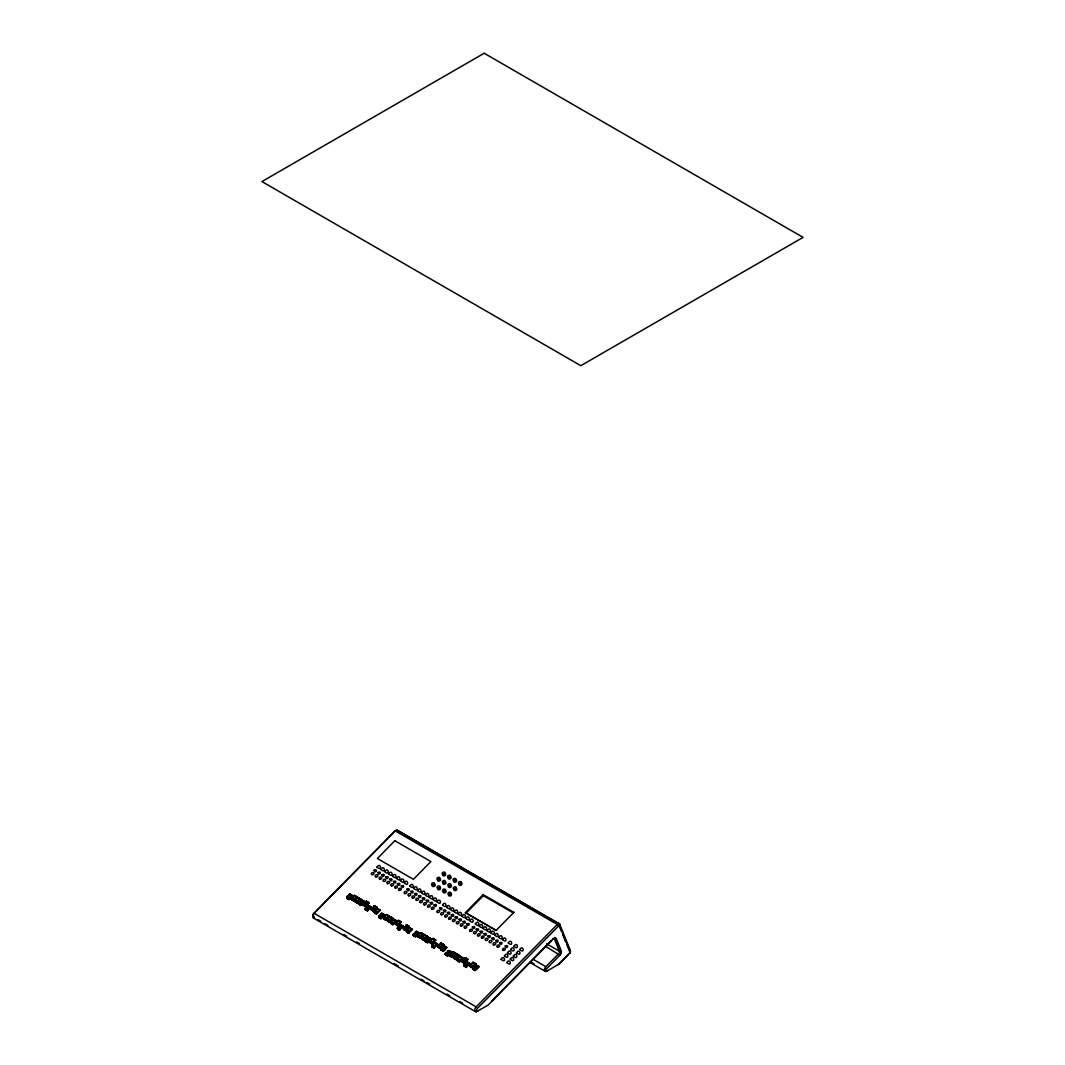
<?xml version="1.0" encoding="UTF-8"?>
<svg xmlns="http://www.w3.org/2000/svg" width="1065" height="1065" viewBox="0 0 1065 1065"><rect width="100%" height="100%" fill="white"/><g stroke="black" fill="none" stroke-linecap="round" stroke-linejoin="round"><path stroke-width="1.5" d="M355.191 895.931L353.766 895.798A2.37 1.371 -60 0 1 352.036 897.569L351.45 899.725L353.327 897.835M353.527 900.923L354.099 898.754A2.37 1.371 -60 0 0 355.843 896.996L357.254 897.129L353.527 900.923L351.383 899.499M358.878 898.088L357.467 897.955A2.37 1.371 -60 0 1 355.723 899.725L355.151 901.882L357.214 903.08L360.942 899.286L359.531 899.153A2.37 1.371 -60 0 1 357.787 900.923L357.214 903.08M367.119 901.736L365.708 901.602A2.37 1.371 -60 0 1 363.964 903.373L363.391 905.53L366.187 902.681M365.455 906.714L366.027 904.558A2.37 1.371 -60 0 0 367.771 902.8L369.182 902.934L365.455 906.714L363.325 905.303M368.21 906.887L365.415 909.723L365.987 907.566A2.37 1.371 -60 0 0 367.731 905.796L369.142 905.929M367.478 910.921L368.051 908.764A2.37 1.371 -60 0 0 369.795 906.994L371.206 907.127L367.478 910.921L365.375 909.616M385.65 920.133L386.222 917.963A2.37 1.371 -60 0 0 387.966 916.206L389.377 916.339L385.65 920.133L383.546 918.829L384.159 916.779A2.37 1.371 -60 0 0 385.903 915.008L387.314 915.141M389.337 922.29L389.923 920.133A2.37 1.371 -60 0 0 391.654 918.363L393.078 918.496L389.337 922.29L387.234 920.985L387.846 918.935A2.37 1.371 -60 0 0 389.59 917.165L391.001 917.298M395.408 924.127L396.087 922.583A2.37 1.371 -60 0 0 397.831 920.812L398.709 920.373L401.319 922.144L397.578 925.938L395.421 924.393M397.498 928.826L398.11 926.776A2.37 1.371 -60 0 0 399.854 925.006C404.447 923.302 393.504 929.945 399.601 930.131L403.342 926.337L401.918 926.204A2.37 1.371 -60 0 1 400.174 927.974L399.601 930.131M397.471 925.458L398.164 923.768A2.37 1.371 -60 0 0 399.894 922.01L401.319 922.144M419.916 935.11L418.052 937.014L418.625 934.857A2.37 1.371 -60 0 0 420.369 933.086L421.78 933.22M420.116 938.198L420.688 936.042A2.37 1.371 -60 0 0 422.432 934.271L423.843 934.418L420.116 938.198L418.012 936.907M421.753 939.17L422.326 937.014A2.37 1.371 -60 0 0 424.056 935.243L425.481 935.376M423.697 939.61C423.617 942.592 429.927 934.191 426.133 936.441A2.37 1.371 -60 0 1 424.389 938.198L423.71 939.463L421.647 938.278L423.737 939.317M432.057 944.003L432.63 941.846A2.37 1.371 -60 0 0 434.374 940.076L435.785 940.209L432.057 944.003L429.994 942.818L430.566 940.648A2.37 1.371 -60 0 0 432.297 938.891L433.721 939.024M435.745 943.217L434.32 943.084A2.37 1.371 -60 0 1 432.59 944.855L432.004 947.011L434.081 948.209L437.808 944.415L436.384 944.282A2.37 1.371 -60 0 1 434.653 946.039L434.081 948.209M433.961 947.597L431.897 946.266M452.239 957.408L452.825 955.252A2.37 1.371 -60 0 0 454.555 953.495L455.98 953.628L452.239 957.408L450.176 956.224L450.748 954.067A2.37 1.371 -60 0 0 452.492 952.296L453.916 952.43M453.797 958.154L455.9 959.459L456.512 957.408A2.37 1.371 -60 0 0 458.256 955.651L459.667 955.784L455.94 959.578L453.876 958.38L454.449 956.224A2.37 1.371 -60 0 0 456.193 954.453L457.604 954.586M461.997 961.415L462.689 959.871A2.37 1.371 -60 0 0 464.433 958.101L465.844 958.234L462.117 962.028L464.18 963.213L467.908 959.432L466.497 959.285A2.37 1.371 -60 0 1 464.753 961.056L464.087 962.866M466.204 967.419L466.776 965.249A2.37 1.371 -60 0 0 468.52 963.492L469.931 963.625L466.204 967.419L464.1 966.115L464.713 964.065A2.37 1.371 -60 0 0 466.443 962.294L467.868 962.427M350.505 894.547L349.027 894.48A2.37 1.371 -60 0 1 347.283 896.251L346.777 898.341L348.841 899.539L352.568 895.745L351.091 895.678A2.37 1.371 -60 0 1 349.347 897.436L348.841 899.539M358.665 904.292L359.171 902.188A2.37 1.371 -60 0 0 360.915 900.431L362.393 900.497M360.609 904.611C360.356 907.979 366.893 899.273 362.979 901.616A2.37 1.371 -60 0 1 361.235 903.386L360.609 904.611L358.532 903.413M371.459 910.082L375.2 906.288L373.709 906.222A2.37 1.371 -60 0 1 371.978 907.992L371.459 910.082L373.535 911.281L377.263 907.486L375.785 907.42A2.37 1.371 -60 0 1 374.041 909.177L373.535 911.281M374.467 912.891L374.973 910.788A2.37 1.371 -60 0 0 376.717 909.031L378.195 909.097M376.531 914.076L377.037 911.986A2.37 1.371 -60 0 0 378.781 910.216L380.258 910.295L376.531 914.076L374.414 912.758M378.767 916.832L379.406 915.461A2.37 1.371 -60 0 0 381.15 913.69L382.628 913.757L378.9 917.551L380.964 918.749L384.691 914.955L383.214 914.888A2.37 1.371 -60 0 1 381.47 916.659L380.844 918.283M392.852 924.686L393.371 922.596A2.37 1.371 -60 0 0 395.102 920.826L396.593 920.892L392.852 924.686L390.788 923.501L391.294 921.398A2.37 1.371 -60 0 0 393.038 919.641L394.476 919.601M403.449 928.573L404.101 927.202A2.37 1.371 -60 0 0 405.845 925.432C409.319 923.275 404.394 930.451 403.489 928.96C404.287 933.486 412.168 924.779 407.908 926.63A2.37 1.371 -60 0 1 406.164 928.387L405.525 929.891M408.654 933.286L409.173 931.196A2.37 1.371 -60 0 0 410.904 929.425L412.381 929.505L408.654 933.286L406.59 932.101L407.096 929.998A2.37 1.371 -60 0 0 408.84 928.241L410.318 928.307M413.366 935.629L413.886 933.539A2.37 1.371 -60 0 0 415.616 931.769L417.094 931.835L414.298 934.684M428.063 938.731L425.255 941.567L425.774 939.476A2.37 1.371 -60 0 0 427.504 937.706L428.995 937.772M427.198 941.899C426.985 945.281 433.442 936.534 429.581 938.904A2.37 1.371 -60 0 1 427.837 940.675L427.198 941.899L425.148 940.555M438.061 947.371L438.567 945.267A2.37 1.371 -60 0 0 440.311 943.51L441.789 943.577M440.005 947.69C439.765 951.058 446.222 942.312 442.374 944.695A2.37 1.371 -60 0 1 440.644 946.466L440.005 947.69L437.955 946.346M443.865 947.331L441.056 950.166L441.576 948.076A2.37 1.371 -60 0 0 443.306 946.306L444.797 946.386M443 950.499C442.774 953.881 449.19 945.094 445.383 947.504A2.37 1.371 -60 0 1 443.639 949.274L443 950.499L440.95 949.155M445.356 954.107L446.009 952.749A2.37 1.371 -60 0 0 447.739 950.978C451.8 948.982 452.771 955.065 447.566 956.037L445.356 954.253L447.566 956.037M447.433 955.571L448.072 953.934A2.37 1.371 -60 0 0 449.816 952.177L450.908 951.764M457.391 960.776L457.897 958.686A2.37 1.371 -60 0 0 459.641 956.916L461.118 956.996M459.454 961.975L459.96 959.885A2.37 1.371 -60 0 0 461.704 958.114L463.182 958.181L459.454 961.975L457.338 960.643M473.912 962.787L472.434 962.72A2.37 1.371 -60 0 1 470.703 964.491L470.184 966.581L472.248 967.766L475.988 963.985L474.497 963.905A2.37 1.371 -60 0 1 472.767 965.675L472.248 967.766M473.046 968.657L473.699 967.286A2.37 1.371 -60 0 0 475.443 965.529C479.077 963.199 473.446 971.347 473.046 968.791C474.364 973.889 481.633 964.637 477.506 966.714A2.37 1.371 -60 0 1 475.762 968.484L475.123 969.989M357.108 902.321L355.071 900.844M348.708 898.66L346.657 897.329M405.525 929.612L403.475 928.281M472.128 966.9L470.104 965.409M313.017 915.181L314.481 918.136A3.248 1.877 -60 0 1 312.764 916.779A3.248 1.877 -60 0 1 314.135 913.331L395.687 830.487A2.037 1.171 -60 0 1 397.538 830.38L559.564 923.927L570.361 950.499A2.037 1.171 -60 0 1 569.522 953.122L570.427 952.03L559.325 925.245L477.253 1008.568A1.877 1.078 -60 0 0 476.734 1010.392A1.877 1.078 -60 0 0 477.706 1011.018L478.052 1010.871M408.547 932.274L406.537 930.783L408.654 931.822M475.15 969.563L473.1 968.218M415.39 935.509C414.365 939.769 421.793 930.624 417.68 932.967A2.37 1.371 -60 0 1 415.949 934.724L415.39 935.509L413.327 934.311M559.564 923.927A2.037 1.171 -60 0 0 557.714 924.034L476.162 1006.878A3.248 1.877 -60 0 0 474.79 1010.326A3.248 1.877 -60 0 0 476.508 1011.683L476.827 1010.672M440.125 947.091L438.114 945.747M399.628 928.627L397.618 927.282M452.279 955.917L450.255 954.559M496.13 930.411L465.392 912.652L483.151 894.613L513.902 912.359L496.13 930.411L465.392 912.652M547.783 970.614L547.463 970.748A1.824 1.052 -60 0 1 546.531 970.122A1.824 1.052 -60 0 1 547.024 968.365L560.15 954.932A3.435 1.984 -60 0 0 561.361 951.125L556.236 938.478A3.435 1.984 -60 0 0 553.534 938.638L488.156 1005.041L476.508 1011.683M395.847 831.166L395.035 830.807L313.296 913.903A1.877 1.078 -60 0 0 312.777 915.727A1.877 1.078 -60 0 0 313.762 916.353M466.403 912.851L483.324 895.652L483.151 894.613M447.367 952.949L448.844 950.579M492.03 1000.754L551.444 940.382M570.108 952.856L559.032 964.118L546.758 971.2A3.195 1.837 -60 0 1 544.614 970.335A3.195 1.837 -60 0 1 545.919 966.701L558.566 953.854A2.063 1.198 -60 0 0 559.405 951.191L554.492 939.09A2.063 1.198 -60 0 0 552.615 939.21L553.268 938.891M558.246 964.57L568.39 954.267M513.902 912.359L513.17 912.878L483.324 895.652M395.035 830.807L558.992 925.458M543.962 915.248L397.538 830.38M546.838 916.898L559.737 924.353M546.505 943.736L559.405 951.191M545.826 946.492L559.897 955.225M533.179 959.339L545.919 966.701M531.182 962.214L534.004 963.852M543.922 969.576L546.758 971.2M529.784 962.401L545.36 971.386M433.175 938.438L435.505 939.783M441.123 943.004L443.692 944.495M432.763 938.411L435.785 940.209M440.804 943.004L443.852 944.775M465.112 957.621L467.828 959.219M473.046 962.201L475.935 963.878M432.297 938.891L434.374 940.076M440.311 943.51L442.374 944.695M444.225 945.827L446.634 947.224M464.886 957.621L467.908 959.432M472.927 962.214L475.988 963.985M366.387 901.123L369.102 902.721M420.941 932.607L423.79 934.285M424.629 934.764L427.491 936.441M443.799 945.813L446.861 947.57M366.174 901.136L369.182 902.934M420.835 932.62L423.843 934.418M424.522 934.777L427.544 936.574M428.423 937.227L430.899 938.691M406.657 924.926L409.226 926.417M428.01 937.2L431.059 938.971M453.277 951.83L455.767 953.255M457.071 954.014L459.454 955.411M464.433 958.101L466.497 959.285M472.434 962.72L474.497 963.905M476.148 965.01L478.944 966.687M398.297 920.346L401.265 922.01M406.337 924.926L409.386 926.696M420.369 933.086L422.432 934.271M424.056 935.243L426.133 936.441M443.306 946.306L445.383 947.504M452.958 951.83L455.98 953.628M456.645 953.987L459.667 955.784M475.935 965.023L478.984 966.78M354.552 895.332L357.108 896.837M358.239 897.489L360.795 898.993M365.708 901.602L367.771 902.8M373.709 906.222L375.785 907.42M380.165 910.096L377.316 908.512L380.258 910.295M460.346 956.41L463.089 957.981M354.232 895.332L357.254 897.129M357.933 897.489L360.889 899.153M416.335 931.249L419.064 932.834M427.504 937.706L429.581 938.904M460.133 956.423L463.182 958.181M361.621 899.912L364.363 901.496M397.831 920.812L399.894 922.01M405.845 925.432L407.908 926.63M409.852 927.788L412.088 929.079M416.109 931.263L419.171 933.033M452.492 952.296L454.555 953.495M456.193 954.453L458.256 955.651M475.443 965.529L477.506 966.714M361.408 899.925L364.456 901.682M389.324 916.206L386.475 914.529L389.377 916.339M390.163 916.685L392.985 918.296M409.333 927.735L412.381 929.505M435.106 942.618L437.595 944.043M353.766 895.798L355.843 896.996M357.467 897.955L359.531 899.153M376.717 909.031L378.781 910.216M390.056 916.699L393.078 918.496M394.05 919.188L396.287 920.48M434.786 942.618L437.808 944.415M448.245 950.473L451.294 952.243M459.641 956.916L461.704 958.114M350.026 894.028L352.262 895.319M393.531 919.135L396.593 920.892M415.616 931.769L417.68 932.967M349.52 893.974L352.568 895.745M360.915 900.431L362.979 901.616M408.84 928.241L410.904 929.425M430.566 940.648L432.63 941.846M438.567 945.267L440.644 946.466M467.029 961.815L469.838 963.426M385.903 915.008L387.966 916.206M389.59 917.165L391.654 918.363M434.32 943.084L436.384 944.282M466.909 961.828L469.931 963.625M371.153 906.994L368.304 905.317L371.206 907.127M381.856 913.184L384.598 914.755M393.038 919.641L395.102 920.826M447.739 950.978L449.816 952.177M381.643 913.184L384.691 914.955M430.074 941.154L432.137 942.352M462.689 959.871L464.753 961.056M470.703 964.491L472.767 965.675M349.027 894.48L351.091 895.678M371.978 907.992L374.041 909.177M400.733 924.566L403.196 926.044M418.625 934.857L420.688 936.042M422.326 937.014L424.389 938.198M430.02 941.314L432.031 942.658M438.061 945.893L440.085 947.238M441.576 948.076L443.639 949.274M466.443 962.294L468.52 963.492M363.964 903.373L366.027 904.558M400.32 924.54L403.342 926.337M429.94 941.62L432.004 942.818M437.981 946.199L440.045 947.397M470.237 964.957L472.301 966.141M367.731 905.796L369.795 906.994M381.15 913.69L383.214 914.888M425.774 939.476L427.837 940.675M429.901 941.766L431.951 943.111L429.874 942.059M462.197 960.364L464.207 961.722M470.184 965.103L472.248 966.301M371.512 908.458L373.575 909.656M396.087 922.583L398.164 923.768M404.101 927.202L406.164 928.387M418.132 935.35L420.196 936.548M421.833 937.506L423.897 938.704M437.928 946.639L439.991 947.97M441.11 948.542L443.173 949.74M450.748 954.067L452.825 955.252M454.449 956.224L456.512 957.408M462.103 960.683L464.167 961.868M470.144 965.263L472.208 966.461M473.699 967.286L475.762 968.484M363.471 903.866L365.481 905.223M371.459 908.618L373.522 909.803M399.854 925.006L401.918 926.204M418.079 935.509L420.143 936.707M421.78 937.666L423.843 938.864M429.874 942.206L431.951 943.537M437.941 946.905L440.018 948.223M441.056 948.702L443.08 950.047M462.064 960.83L464.1 962.174M352.036 897.569L354.099 898.754M355.723 899.725L357.787 900.923M363.378 904.185L365.441 905.37M371.419 908.764L373.442 910.109M374.973 910.788L377.037 911.986M418.039 935.669L420.063 937.014M421.727 937.826L423.764 939.17M427.371 941.141L425.308 939.942L427.278 941.447M429.887 942.472L432.017 943.896M437.981 947.158L440.125 948.556M440.977 949.008L443.04 950.206M457.897 958.686L459.96 959.885M462.01 961.136L464.074 962.321M470.064 965.715L472.115 967.047M363.338 904.331L365.375 905.676L363.285 904.638M371.352 909.071L373.416 910.255M395.594 923.089L397.671 924.274M403.635 927.668L405.698 928.866M413.886 933.539L415.949 934.724M420.036 937.16L417.973 935.962L420.009 937.453M453.956 956.729L456.02 957.914M461.997 961.269L464.06 962.614M470.051 965.995L472.128 967.313M473.233 967.766L475.243 969.11M359.171 902.188L361.235 903.386M371.339 909.217L373.389 910.548M384.159 916.779L386.222 917.963M387.846 918.935L389.923 920.133M395.541 923.235L397.618 924.433M403.582 927.828L405.605 929.173M407.096 929.998L409.173 931.196M425.175 940.408L427.238 941.593M440.923 949.448L442.987 950.779M450.202 954.719L452.226 956.064M453.903 956.876L455.927 958.22M470.078 966.248L472.194 967.646M473.14 968.072L475.203 969.257M351.543 898.075L353.607 899.259M355.231 900.231L357.294 901.416M363.285 904.784L365.335 906.115M371.326 909.497L373.402 910.815M374.507 911.267L376.531 912.612M395.501 923.395L397.525 924.74M403.502 928.134L405.579 929.319M417.933 936.401L420.009 937.732M421.634 938.558L423.697 939.889M432.59 944.855L434.653 946.039M440.937 949.714L443.013 951.032M446.009 952.749L448.072 953.934M450.122 955.025L452.186 956.224M453.823 957.182L455.887 958.38M457.431 959.152L459.454 960.51M462.037 961.802L464.18 963.213M351.49 898.221L353.5 899.566M355.178 900.378L357.201 901.736M363.285 905.05L365.362 906.382M371.352 909.75L373.482 911.147M374.414 911.573L376.478 912.758M391.294 921.398L393.371 922.596M395.435 923.701L397.498 924.886M413.42 934.005L415.43 935.35M417.959 936.668L420.049 937.985M421.647 938.824L423.737 940.142M425.121 940.848L427.198 942.179M440.977 949.953L443.12 951.365M450.096 955.172L452.146 956.516M453.797 957.342L455.833 958.673M457.338 959.459L459.401 960.657M473.06 968.511L475.123 969.709M347.283 896.251L349.347 897.436M351.397 898.527L353.474 899.725M355.098 900.684L357.161 901.882M358.705 902.667L360.729 904.012M374.387 911.72L376.424 913.064M383.666 917.284L385.73 918.469M395.421 923.848L397.471 925.179M406.644 930.477L408.707 931.662M421.713 939.064L423.817 940.355M425.135 941.114L427.225 942.432M450.069 955.465L452.132 956.809M453.757 957.635L455.82 958.82M457.298 959.618L459.348 960.963M464.713 964.065L466.776 965.249M351.37 898.687L353.42 900.018M358.612 902.974L360.689 904.158M374.334 912.013L376.398 913.357M383.613 917.431L385.676 918.629M387.354 919.441L389.364 920.786M403.489 928.96L405.552 930.158M413.287 934.458L415.323 935.802L413.247 934.764M425.175 941.354L427.331 942.765M432.084 945.347L434.161 946.545M445.543 953.215L447.606 954.413M450.069 955.744L452.146 957.062M453.757 957.768L455.847 959.232M457.258 959.911L459.321 961.109M473.086 969.057L475.176 970.361M351.344 898.98L353.407 900.311M355.031 901.136L357.095 902.468M358.586 903.12L360.622 904.465M365.987 907.566L368.051 908.764M374.334 912.292L376.398 913.49M383.56 917.591L385.637 918.775M387.261 919.747L389.324 920.945M390.842 921.877L392.905 923.062M403.515 929.079L405.659 930.491M432.044 945.507L434.054 946.852M445.49 953.375L447.553 954.559M450.109 955.997L452.199 957.302M457.258 960.058L459.321 961.389M473.14 969.257L475.256 970.574M346.817 896.717L348.881 897.915M351.344 899.246L353.434 900.577M355.044 901.403L357.121 902.734M374.334 912.425L376.451 913.863M379.406 915.461L381.47 916.659M383.533 917.737L385.57 919.082M387.221 919.907L389.257 921.252M390.788 922.024L392.852 923.222M406.484 931.09L408.534 932.421M413.233 934.897L415.297 936.228M431.951 945.813L434.027 947.011M445.45 953.521L447.473 954.866M457.258 960.324L459.374 961.762M464.22 964.57L466.284 965.755M346.764 896.876L348.841 898.061M355.084 901.656L357.174 902.974M358.532 903.559L360.596 904.891M383.48 918.043L385.53 919.375M387.181 920.2L389.244 921.398M390.748 922.184L392.772 923.528M406.457 931.369L408.521 932.567M413.247 935.177L415.35 936.601M431.924 945.973L433.974 947.304M445.383 953.827L447.446 955.012M464.167 964.717L466.23 965.915M346.724 897.023L348.761 898.367M358.532 903.826L360.649 905.263M365.495 908.072L367.558 909.257M383.467 918.323L385.543 919.654M387.167 920.346L389.231 921.678M392.745 923.675L390.682 922.476L392.719 923.967M398.11 926.776L400.174 927.974M406.457 931.516L408.534 932.834M413.313 935.496L415.43 936.827M445.37 953.974L447.42 955.305M464.114 964.877L466.19 966.061M358.612 904.158L360.729 905.476M365.441 908.219L367.505 909.417M378.94 915.927L381.017 917.125M383.493 918.589L385.57 919.907M387.167 920.626L389.271 922.064M406.484 931.769L408.601 933.166M431.897 946.532L433.974 947.863M464.087 965.023L466.124 966.368M346.644 897.476L348.708 898.807M365.402 908.378L367.465 909.577M378.9 916.086L380.911 917.431M390.655 922.902L392.732 924.234M431.937 946.785L434.041 948.09M445.383 954.506L447.513 955.904M464.034 965.329L466.084 966.661M346.644 897.755L348.708 899.073M365.362 908.538L367.398 909.869M378.821 916.393L380.884 917.577M390.709 923.288L392.799 924.553M464.021 965.609L466.084 966.807M346.671 898.008L348.788 899.406M365.308 908.831L367.372 910.162M378.794 916.539L380.844 917.884M397.565 927.429L399.588 928.786M464.021 965.742L466.124 967.193M365.295 909.111L367.372 910.442M397.485 927.748L399.548 928.933M365.322 909.377L367.412 910.695M378.767 917.098L380.857 918.416M397.458 927.895L399.508 929.239M378.821 917.338L380.964 918.749M397.431 928.187L399.495 929.386M397.418 928.321L399.495 929.652M397.445 928.587L399.561 930.025M314.135 913.331L476.162 1006.878M317.863 919.574L320.738 921.225M325.038 923.714L327.9 925.365M343.676 934.471L346.551 936.135M356.575 941.926L359.451 943.577M393.864 963.452L398.164 965.928M421.101 979.174L423.977 980.838M426.839 982.489L429.714 984.14M446.914 994.084L449.776 995.735M459.814 1001.526L462.689 1003.19M313.563 918.123L475.589 1011.67M544.827 968.498L546.611 970.401M558.26 923.608L561.348 931.209M562.586 934.245L565.675 941.859M566.913 944.895L570.001 952.496M554.785 937.945L561.069 953.415M444.518 873.486A1.544 1.158 -22.1 0 1 445.503 875.044A1.544 1.158 -22.1 0 1 443.16 875.736A1.544 1.158 -22.1 0 1 443.386 873.819M455.447 879.783A1.544 1.158 -22.1 0 1 456.432 881.341A1.544 1.158 -22.1 0 1 454.076 882.046A1.544 1.158 -22.1 0 1 454.316 880.129M460.493 882.965A1.544 1.158 -22.1 0 1 462.01 884.176A1.544 1.158 -22.1 0 1 459.84 885.321A1.544 1.158 -22.1 0 1 459.454 883.511M449.963 876.628A1.544 1.158 -22.1 0 1 450.948 878.186A1.544 1.158 -22.1 0 1 448.605 878.878A1.544 1.158 -22.1 0 1 448.831 876.961M439.339 878.745A1.544 1.158 -22.1 0 1 440.324 880.302A1.544 1.158 -22.1 0 1 437.981 880.995A1.544 1.158 -22.1 0 1 438.208 879.078M444.784 881.887A1.544 1.158 -22.1 0 1 445.769 883.444A1.544 1.158 -22.1 0 1 443.426 884.136A1.544 1.158 -22.1 0 1 443.652 882.219M455.314 888.223A1.544 1.158 -22.1 0 1 456.832 889.435A1.544 1.158 -22.1 0 1 454.662 890.58A1.544 1.158 -22.1 0 1 454.276 888.782M449.883 885.082A1.544 1.158 -22.1 0 1 451.387 886.293A1.544 1.158 -22.1 0 1 449.217 887.438A1.544 1.158 -22.1 0 1 448.831 885.641M434.014 884.163A1.544 1.158 -22.1 0 1 434.999 885.721A1.544 1.158 -22.1 0 1 432.656 886.413A1.544 1.158 -22.1 0 1 432.883 884.496M439.459 887.305A1.544 1.158 -22.1 0 1 440.444 888.862A1.544 1.158 -22.1 0 1 438.088 889.555A1.544 1.158 -22.1 0 1 438.327 887.638M449.989 893.641A1.544 1.158 -22.1 0 1 451.493 894.853A1.544 1.158 -22.1 0 1 449.337 895.998A1.544 1.158 -22.1 0 1 448.937 894.187M444.544 890.5A1.544 1.158 -22.1 0 1 446.062 891.711A1.544 1.158 -22.1 0 1 443.892 892.856A1.544 1.158 -22.1 0 1 443.506 891.046M376.983 867.136C382.561 872.408 380.564 861.412 376.983 867.136M380.871 869.386C386.475 874.631 384.305 863.742 380.884 869.346M384.785 871.636C390.203 876.948 388.552 866.031 384.798 871.556M388.685 873.886C394.316 879.144 392.066 868.188 388.685 873.886M392.559 876.136C398.004 881.434 396.18 870.558 392.586 876.056M396.446 878.372C401.958 883.67 400.054 872.714 396.446 878.332M400.373 880.635C405.832 885.934 404.048 875.057 400.387 880.555M404.221 882.858C409.812 888.143 407.629 877.214 404.234 882.818M409.785 886.067C415.403 891.312 413.287 880.449 409.799 886.027M413.673 888.317C419.171 893.615 417.334 882.685 413.686 888.277M417.573 890.566C423.164 895.825 421.114 884.935 417.587 890.526M421.487 892.829C427.052 898.115 425.028 887.212 421.487 892.789M425.361 895.066C430.673 900.418 429.182 889.435 425.374 895.026M429.235 897.302C434.6 902.654 433.109 891.618 429.235 897.302M433.162 899.566C438.687 904.877 436.65 893.934 433.175 899.526M437.023 901.802C442.494 907.1 440.617 896.184 437.036 901.762M442.534 904.984C447.886 910.309 446.129 899.419 442.547 904.904M446.421 907.22C452.159 912.412 449.749 901.549 446.435 907.18M450.322 909.483C455.887 914.782 453.743 903.866 450.335 909.443M454.236 911.733C459.827 916.978 457.737 906.102 454.236 911.693M458.11 913.97C463.541 919.295 461.837 908.365 458.11 913.93M461.984 916.206C467.309 921.558 465.791 910.575 461.997 916.166M465.911 918.483C471.502 923.714 469.346 912.838 465.924 918.443M469.772 920.706C475.296 926.018 473.259 915.061 469.772 920.666M475.296 923.901C480.754 929.173 479.13 918.283 475.323 923.821M479.183 926.137C484.642 931.462 482.924 920.44 479.183 926.137M483.084 928.4C488.609 933.659 486.825 922.809 483.111 928.321M486.998 930.65C492.549 935.935 490.672 924.966 486.998 930.65M490.872 932.887C496.29 938.159 494.666 927.295 490.898 932.807M494.759 935.123C500.39 940.408 498.101 929.439 494.759 935.123M498.673 937.4C504.091 942.671 502.48 931.782 498.7 937.32M501.082 959.259C506.714 964.544 504.424 953.561 501.082 959.259M502.534 939.623C508.178 944.868 505.902 933.925 502.534 939.623M504.437 955.864C510.015 961.123 507.952 950.246 504.451 955.784M506.86 962.6C512.585 967.859 510.188 956.902 506.86 962.6M507.539 952.709C513.064 957.968 511.28 947.105 507.566 952.629M508.191 942.884C513.663 948.183 511.879 937.307 508.218 942.818M510.215 959.192C515.726 964.464 513.956 953.601 510.228 959.126M510.721 949.474C516.245 954.786 514.209 943.843 510.721 949.434M513.317 956.037C518.642 961.375 517.244 950.419 513.33 955.997M513.942 946.199C519.347 951.524 517.856 940.541 513.942 946.159M516.498 952.816C522.249 957.994 519.813 947.158 516.512 952.776M519.72 949.541C525.351 954.773 523.301 943.923 519.733 949.461M374.001 870.278C375.732 874.778 378.541 867.948 374.001 870.278M377.889 872.515C379.633 877.027 382.428 870.185 377.889 872.515M381.803 874.778C383.533 879.277 386.329 872.448 381.803 874.778M385.703 877.027C387.434 881.527 390.229 874.698 385.703 877.027M389.577 879.264C391.308 883.777 394.117 876.934 389.577 879.264M393.464 881.5C395.195 886.013 397.99 879.184 393.464 881.5M397.378 883.777C399.122 888.277 401.918 881.447 397.378 883.777M401.239 886C402.969 890.5 405.778 883.67 401.239 886M406.803 889.208C408.534 893.708 411.33 886.879 406.803 889.208M410.691 891.458C412.421 895.958 415.217 889.129 410.691 891.458M414.591 893.708C416.335 898.221 419.131 891.378 414.591 893.708M418.505 895.958C420.236 900.471 423.031 893.641 418.505 895.958M422.379 898.208C424.11 902.707 426.905 895.878 422.379 898.208M426.253 900.444C427.997 904.944 430.793 898.115 426.253 900.444M430.18 902.707C431.911 907.207 434.706 900.378 430.18 902.707M434.041 904.931C435.771 909.443 438.567 902.601 434.041 904.931M439.552 908.112C441.283 912.625 444.078 905.783 439.552 908.112M443.439 910.362C445.17 914.862 447.966 908.032 443.439 910.362M447.34 912.612C449.071 917.125 451.88 910.282 447.34 912.612M451.24 914.875C452.984 919.375 455.78 912.545 451.24 914.875M455.128 917.111C456.858 921.611 459.654 914.782 455.128 917.111M459.002 919.348C460.732 923.848 463.541 917.018 459.002 919.348M462.929 921.611C464.66 926.124 467.455 919.281 462.929 921.611M466.789 923.834C468.52 928.347 471.316 921.518 466.789 923.834M472.314 927.029C474.045 931.542 476.84 924.7 472.314 927.029M476.201 929.279C477.932 933.779 480.728 926.949 476.201 929.279M480.102 931.529C481.846 936.042 484.642 929.199 480.102 931.529M484.016 933.792C485.747 938.292 488.542 931.462 484.016 933.792M487.89 936.029C489.62 940.528 492.416 933.699 487.89 936.029M491.764 938.265C493.508 942.765 496.303 935.935 491.764 938.265M495.691 940.528C497.422 945.041 500.231 938.198 495.691 940.528M499.552 942.751C501.282 947.264 504.078 940.435 499.552 942.751M505.196 946.026C506.94 950.526 509.736 943.697 505.196 946.026M394.835 840.751L377.369 858.51L413.433 879.317L430.899 861.572L394.835 840.751M484.176 53.25L261.923 181.569L580.824 365.694L803.077 237.375L484.176 53.25M377.21 907.38L374.321 905.703L377.263 907.486M372.031 874.645A1.424 1.052 -22.1 0 0 374.055 873.3A1.424 1.052 -22.1 0 0 371.951 872.768A1.424 1.052 -22.1 0 0 372.031 874.645M375.918 876.881A1.424 1.052 -22.1 0 0 377.942 875.55A1.424 1.052 -22.1 0 0 375.839 875.004A1.424 1.052 -22.1 0 0 375.918 876.881M379.832 879.144A1.424 1.052 -22.1 0 0 381.842 877.8A1.424 1.052 -22.1 0 0 379.752 877.267A1.424 1.052 -22.1 0 0 379.832 879.144M383.733 881.394A1.424 1.052 -22.1 0 0 385.756 880.063A1.424 1.052 -22.1 0 0 383.653 879.517A1.424 1.052 -22.1 0 0 383.733 881.394M387.607 883.63A1.424 1.052 -22.1 0 0 389.63 882.299A1.424 1.052 -22.1 0 0 387.527 881.753A1.424 1.052 -22.1 0 0 387.607 883.63M391.494 885.867A1.424 1.052 -22.1 0 0 393.504 884.536A1.424 1.052 -22.1 0 0 391.414 884.003A1.424 1.052 -22.1 0 0 391.494 885.867M395.421 888.143A1.424 1.052 -22.1 0 0 397.431 886.799A1.424 1.052 -22.1 0 0 395.341 886.266A1.424 1.052 -22.1 0 0 395.421 888.143M399.269 890.367A1.424 1.052 -22.1 0 0 401.292 889.035A1.424 1.052 -22.1 0 0 399.189 888.49A1.424 1.052 -22.1 0 0 399.269 890.367M404.833 893.575A1.424 1.052 -22.1 0 0 406.857 892.244A1.424 1.052 -22.1 0 0 404.753 891.698A1.424 1.052 -22.1 0 0 404.833 893.575M408.72 895.825A1.424 1.052 -22.1 0 0 410.744 894.493A1.424 1.052 -22.1 0 0 408.64 893.948A1.424 1.052 -22.1 0 0 408.72 895.825M412.621 898.075A1.424 1.052 -22.1 0 0 414.644 896.743A1.424 1.052 -22.1 0 0 412.541 896.198A1.424 1.052 -22.1 0 0 412.621 898.075M416.535 900.324A1.424 1.052 -22.1 0 0 418.545 898.993A1.424 1.052 -22.1 0 0 416.455 898.461A1.424 1.052 -22.1 0 0 416.535 900.324M420.409 902.574A1.424 1.052 -22.1 0 0 422.432 901.23A1.424 1.052 -22.1 0 0 420.329 900.697A1.424 1.052 -22.1 0 0 420.409 902.574M428.21 907.074A1.424 1.052 -22.1 0 0 430.233 905.743A1.424 1.052 -22.1 0 0 428.13 905.197A1.424 1.052 -22.1 0 0 428.21 907.074M432.071 909.297A1.424 1.052 -22.1 0 0 434.094 907.966A1.424 1.052 -22.1 0 0 431.991 907.42A1.424 1.052 -22.1 0 0 432.071 909.297M424.283 904.811A1.424 1.052 -22.1 0 0 426.306 903.479A1.424 1.052 -22.1 0 0 424.203 902.934A1.424 1.052 -22.1 0 0 424.283 904.811M437.582 912.479A1.424 1.052 -22.1 0 0 439.592 911.147A1.424 1.052 -22.1 0 0 437.502 910.602A1.424 1.052 -22.1 0 0 437.582 912.479M441.469 914.729A1.424 1.052 -22.1 0 0 443.493 913.397A1.424 1.052 -22.1 0 0 441.389 912.851A1.424 1.052 -22.1 0 0 441.469 914.729M445.37 916.978A1.424 1.052 -22.1 0 0 447.393 915.647A1.424 1.052 -22.1 0 0 445.29 915.101A1.424 1.052 -22.1 0 0 445.37 916.978M449.284 919.241A1.424 1.052 -22.1 0 0 451.294 917.897A1.424 1.052 -22.1 0 0 449.204 917.364A1.424 1.052 -22.1 0 0 449.284 919.241M453.157 921.478A1.424 1.052 -22.1 0 0 455.168 920.147A1.424 1.052 -22.1 0 0 453.078 919.601A1.424 1.052 -22.1 0 0 453.157 921.478M460.959 925.978A1.424 1.052 -22.1 0 0 462.982 924.646A1.424 1.052 -22.1 0 0 460.879 924.101A1.424 1.052 -22.1 0 0 460.959 925.978M464.819 928.214A1.424 1.052 -22.1 0 0 466.829 926.87A1.424 1.052 -22.1 0 0 464.739 926.337A1.424 1.052 -22.1 0 0 464.819 928.214M457.031 923.714A1.424 1.052 -22.1 0 0 459.055 922.383A1.424 1.052 -22.1 0 0 456.952 921.837A1.424 1.052 -22.1 0 0 457.031 923.714M474.231 933.646A1.424 1.052 -22.1 0 0 476.255 932.314A1.424 1.052 -22.1 0 0 474.151 931.769A1.424 1.052 -22.1 0 0 474.231 933.646M478.132 935.895A1.424 1.052 -22.1 0 0 480.155 934.564A1.424 1.052 -22.1 0 0 478.052 934.018A1.424 1.052 -22.1 0 0 478.132 935.895M482.046 938.159A1.424 1.052 -22.1 0 0 484.056 936.814A1.424 1.052 -22.1 0 0 481.966 936.281A1.424 1.052 -22.1 0 0 482.046 938.159M485.92 940.395A1.424 1.052 -22.1 0 0 487.943 939.064A1.424 1.052 -22.1 0 0 485.84 938.518A1.424 1.052 -22.1 0 0 485.92 940.395M493.721 944.895A1.424 1.052 -22.1 0 0 495.744 943.563A1.424 1.052 -22.1 0 0 493.641 943.018A1.424 1.052 -22.1 0 0 493.721 944.895M497.581 947.131A1.424 1.052 -22.1 0 0 499.605 945.787A1.424 1.052 -22.1 0 0 497.501 945.254A1.424 1.052 -22.1 0 0 497.581 947.131M489.794 942.632A1.424 1.052 -22.1 0 0 491.817 941.3A1.424 1.052 -22.1 0 0 489.714 940.754A1.424 1.052 -22.1 0 0 489.794 942.632M470.344 931.396A1.424 1.052 -22.1 0 0 472.367 930.065A1.424 1.052 -22.1 0 0 470.264 929.519A1.424 1.052 -22.1 0 0 470.344 931.396M503.239 950.393A1.424 1.052 -22.1 0 0 505.249 949.048A1.424 1.052 -22.1 0 0 503.159 948.516A1.424 1.052 -22.1 0 0 503.239 950.393M442.894 874.445A1.544 1.158 -22.1 0 0 445.103 872.981A1.544 1.158 -22.1 0 0 442.814 872.395A1.544 1.158 -22.1 0 0 442.894 874.445M453.823 880.755A1.544 1.158 -22.1 0 0 456.033 879.291A1.544 1.158 -22.1 0 0 453.73 878.705A1.544 1.158 -22.1 0 0 453.823 880.755M459.268 883.897A1.544 1.158 -22.1 0 0 461.464 882.432A1.544 1.158 -22.1 0 0 459.175 881.847A1.544 1.158 -22.1 0 0 459.268 883.897M448.338 877.587A1.544 1.158 -22.1 0 0 450.548 876.122A1.544 1.158 -22.1 0 0 448.259 875.536A1.544 1.158 -22.1 0 0 448.338 877.587M437.715 879.703A1.544 1.158 -22.1 0 0 439.925 878.252A1.544 1.158 -22.1 0 0 437.635 877.653A1.544 1.158 -22.1 0 0 437.715 879.703M443.16 882.845A1.544 1.158 -22.1 0 0 445.37 881.394A1.544 1.158 -22.1 0 0 443.067 880.795A1.544 1.158 -22.1 0 0 443.16 882.845M454.089 889.155A1.544 1.158 -22.1 0 0 456.286 887.691A1.544 1.158 -22.1 0 0 453.996 887.105A1.544 1.158 -22.1 0 0 454.089 889.155M448.645 886.013A1.544 1.158 -22.1 0 0 450.841 884.549A1.544 1.158 -22.1 0 0 448.551 883.963A1.544 1.158 -22.1 0 0 448.645 886.013M432.39 885.121A1.544 1.158 -22.1 0 0 434.6 883.657A1.544 1.158 -22.1 0 0 432.297 883.071A1.544 1.158 -22.1 0 0 432.39 885.121M437.835 888.263A1.544 1.158 -22.1 0 0 440.031 886.799A1.544 1.158 -22.1 0 0 437.742 886.213A1.544 1.158 -22.1 0 0 437.835 888.263M448.751 894.573A1.544 1.158 -22.1 0 0 450.961 893.109A1.544 1.158 -22.1 0 0 448.671 892.523A1.544 1.158 -22.1 0 0 448.751 894.573M443.32 891.432A1.544 1.158 -22.1 0 0 445.516 889.967A1.544 1.158 -22.1 0 0 443.226 889.382A1.544 1.158 -22.1 0 0 443.32 891.432"/></g></svg>
